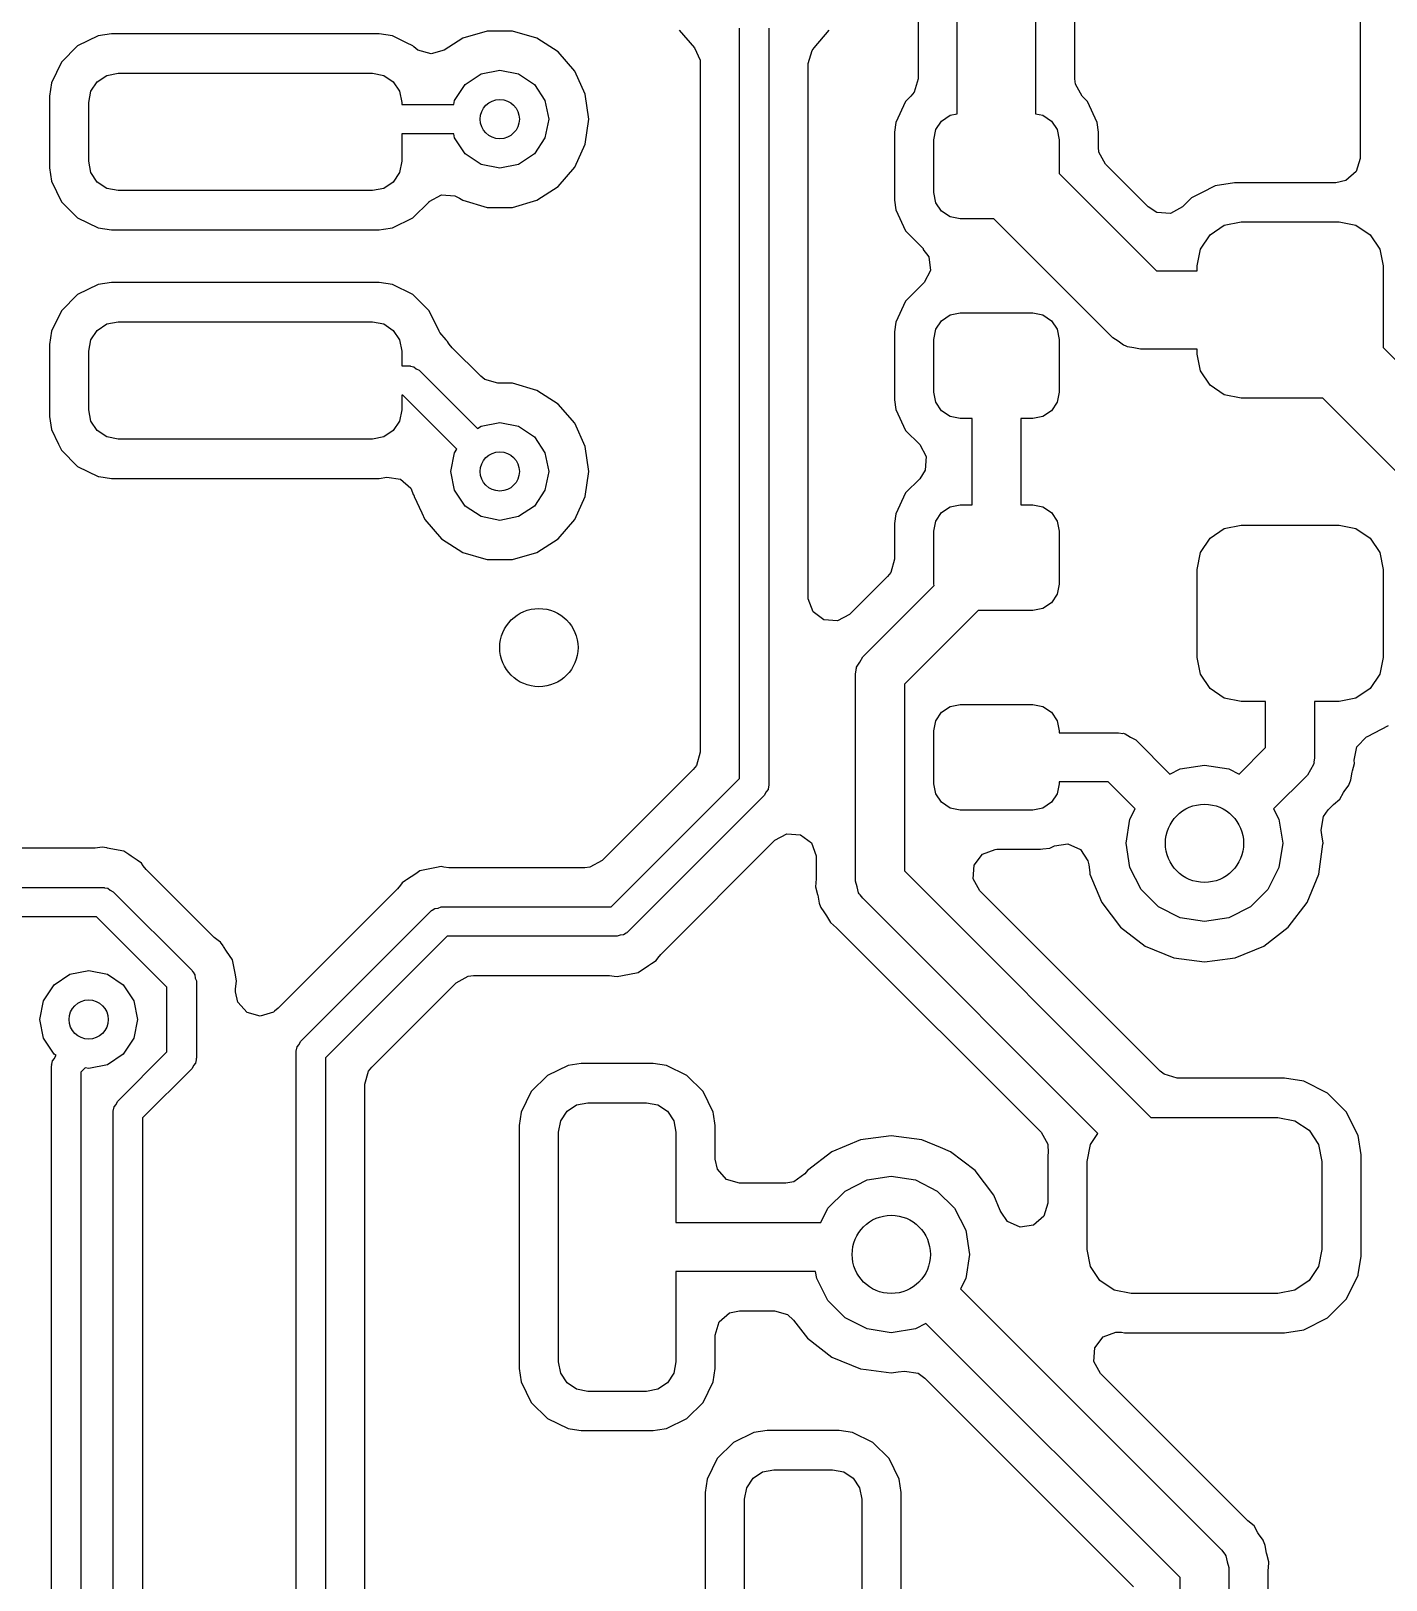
# Model space of a CAD drawing. Extents: x 0.4 to 10.6, y -8.1 to -0.4.
# Drawn here: x 6.7915 to 7.0641, y -2.1561 to -1.8445 of the extents above; entities that cross this region are included whole.
import ezdxf

# ---------------------------------------------------------------- set-up
doc = ezdxf.new("R2010")
doc.units = 0
doc.header["$MEASUREMENT"] = 0
doc.layers.add('BLACK', color=7, linetype='CONTINUOUS')

msp = doc.modelspace()

# ---------------------------------------------------------------- linework, layer by layer
at = {"layer": 'BLACK', "linetype": 'CONTINUOUS'}
for p, q in [((7.0015, -1.85412), (7.0015, -1.73126)), ((6.9936, -1.73376), (6.9936, -1.86114)), ((6.97785, -1.86114), (6.97785, -1.73702)), ((6.96996, -1.74231), (6.96996, -1.85412)), ((7.05884, -1.75685), (7.05884, -1.8701)), ((6.88328, -1.84447), (6.87838, -1.84591)), ((6.88838, -1.84447), (6.88328, -1.84447)), ((6.88328, -1.84447), (6.88328, -1.84447)), ((6.89327, -1.84591), (6.88838, -1.84447)), ((6.88838, -1.84447), (6.88838, -1.84447)), ((6.92193, -1.84433), (6.92497, -1.84784)), ((6.93406, -1.99484), (6.93406, -1.8439)), ((6.93996, -1.8439), (6.93996, -1.99606)), ((6.94905, -1.84784), (6.95208, -1.84433)), ((6.80093, -1.84747), (6.79767, -1.85073)), ((6.80506, -1.84545), (6.80093, -1.84747)), ((6.80775, -1.84506), (6.80506, -1.84545)), ((6.86155, -1.84506), (6.80775, -1.84506)), ((6.80775, -1.84506), (6.80775, -1.84506)), ((6.86423, -1.84545), (6.86155, -1.84506)), ((6.86155, -1.84506), (6.86155, -1.84506)), ((6.86707, -1.84684), (6.86423, -1.84545)), ((6.86423, -1.84545), (6.86423, -1.84545)), ((6.86837, -1.84747), (6.86707, -1.84684)), ((6.86855, -1.84766), (6.86837, -1.84747)), ((6.86936, -1.84831), (6.86855, -1.84766)), ((6.87838, -1.84591), (6.87464, -1.84831)), ((6.89756, -1.84866), (6.89327, -1.84591)), ((6.89327, -1.84591), (6.89327, -1.84591)), ((6.89327, -1.84591), (6.89327, -1.84591)), ((6.79767, -1.85073), (6.79565, -1.85487)), ((6.872, -1.84909), (6.86936, -1.84831)), ((6.87464, -1.84831), (6.872, -1.84909)), ((6.9009, -1.85252), (6.89756, -1.84866)), ((6.92497, -1.84784), (6.92611, -1.85034)), ((6.92611, -1.85034), (6.92616, -1.85103)), ((6.94785, -1.85103), (6.94863, -1.84839)), ((6.94863, -1.84839), (6.94905, -1.84784)), ((6.80488, -1.85468), (6.8068, -1.8534)), ((6.8068, -1.8534), (6.80906, -1.85295)), ((6.80906, -1.85295), (6.86024, -1.85295)), ((6.86024, -1.85295), (6.8625, -1.8534)), ((6.8625, -1.8534), (6.86441, -1.85468)), ((6.87887, -1.85525), (6.88206, -1.85311)), ((6.88206, -1.85311), (6.88583, -1.85236)), ((6.88583, -1.85236), (6.88959, -1.85311)), ((6.88959, -1.85311), (6.89279, -1.85525)), ((6.90302, -1.85716), (6.9009, -1.85252)), ((6.92616, -1.85103), (6.92616, -1.98955)), ((6.94785, -1.95836), (6.94785, -1.85103)), ((6.79565, -1.85487), (6.79526, -1.85755)), ((6.80315, -1.85886), (6.8036, -1.8566)), ((6.8036, -1.8566), (6.80488, -1.85468)), ((6.86441, -1.85468), (6.86569, -1.8566)), ((6.86569, -1.8566), (6.86614, -1.85886)), ((6.87673, -1.85844), (6.87887, -1.85525)), ((6.89279, -1.85525), (6.89492, -1.85844)), ((6.96919, -1.85676), (6.96853, -1.85757)), ((6.96996, -1.85412), (6.96919, -1.85676)), ((7.00161, -1.85516), (7.0015, -1.85412)), ((7.00293, -1.85757), (7.00161, -1.85516)), ((6.79526, -1.85755), (6.79526, -1.87198)), ((6.80315, -1.87067), (6.80315, -1.85886)), ((6.86614, -1.85886), (6.86614, -1.85925)), ((6.86614, -1.85925), (6.87657, -1.85925)), ((6.87657, -1.85925), (6.87673, -1.85844)), ((6.89492, -1.85844), (6.89567, -1.8622)), ((6.90375, -1.8622), (6.90302, -1.85716)), ((6.96746, -1.85865), (6.96549, -1.86287)), ((6.96853, -1.85757), (6.96746, -1.85865)), ((7.004, -1.85865), (7.00293, -1.85757)), ((7.00597, -1.86286), (7.004, -1.85865)), ((6.89567, -1.8622), (6.89492, -1.86597)), ((6.90302, -1.86725), (6.90375, -1.8622)), ((6.96549, -1.86287), (6.96524, -1.86479)), ((6.97353, -1.8643), (6.97469, -1.86258)), ((6.97469, -1.86258), (6.97641, -1.86143)), ((6.97641, -1.86143), (6.97785, -1.86114)), ((6.9936, -1.86114), (6.99505, -1.86143)), ((6.99505, -1.86143), (6.99677, -1.86258)), ((6.99677, -1.86258), (6.99792, -1.8643)), ((7.00597, -1.86287), (7.00597, -1.86286)), ((7.00622, -1.86479), (7.00597, -1.86287)), ((6.87657, -1.86516), (6.86614, -1.86516)), ((6.86614, -1.86516), (6.86614, -1.87067)), ((6.87673, -1.86597), (6.87657, -1.86516)), ((6.87887, -1.86916), (6.87673, -1.86597)), ((6.89492, -1.86597), (6.89279, -1.86916)), ((6.96524, -1.86479), (6.96524, -1.87852)), ((6.97313, -1.86634), (6.97353, -1.8643)), ((6.97313, -1.87697), (6.97313, -1.86634)), ((6.99792, -1.8643), (6.99833, -1.86634)), ((6.99833, -1.86634), (6.99833, -1.87312)), ((7.00622, -1.86782), (7.00622, -1.86479)), ((6.88206, -1.8713), (6.87887, -1.86916)), ((6.89279, -1.86916), (6.88959, -1.8713)), ((6.9009, -1.87189), (6.90302, -1.86725)), ((7.00633, -1.86886), (7.00622, -1.86782)), ((7.00765, -1.87128), (7.00633, -1.86886)), ((6.79526, -1.87198), (6.79565, -1.87466)), ((6.8036, -1.87293), (6.80315, -1.87067)), ((6.86614, -1.87067), (6.86569, -1.87293)), ((6.88583, -1.87205), (6.88206, -1.8713)), ((6.88959, -1.8713), (6.88583, -1.87205)), ((6.89756, -1.87575), (6.9009, -1.87189)), ((7.01623, -1.87985), (7.00765, -1.87128)), ((7.05884, -1.8701), (7.05806, -1.87274)), ((6.79565, -1.87466), (6.79767, -1.8788)), ((6.80488, -1.87485), (6.8036, -1.87293)), ((6.8068, -1.87613), (6.80488, -1.87485)), ((6.86441, -1.87485), (6.8625, -1.87613)), ((6.86569, -1.87293), (6.86441, -1.87485)), ((6.89327, -1.8785), (6.89756, -1.87575)), ((6.99833, -1.87312), (7.01793, -1.89272)), ((7.0297, -1.8756), (7.02698, -1.87699)), ((7.03362, -1.87498), (7.0297, -1.8756)), ((7.0297, -1.8756), (7.0297, -1.8756)), ((7.0297, -1.8756), (7.0297, -1.8756)), ((7.05396, -1.87498), (7.03362, -1.87498)), ((7.05598, -1.87454), (7.05396, -1.87498)), ((7.05806, -1.87274), (7.05598, -1.87454)), ((6.79767, -1.8788), (6.80093, -1.88205)), ((6.80906, -1.87657), (6.8068, -1.87613)), ((6.86024, -1.87657), (6.80906, -1.87657)), ((6.8625, -1.87613), (6.86024, -1.87657)), ((6.86837, -1.88206), (6.87162, -1.8788)), ((6.87162, -1.8788), (6.87166, -1.87876)), ((6.87162, -1.8788), (6.87162, -1.8788)), ((6.87166, -1.87876), (6.87408, -1.87744)), ((6.87408, -1.87744), (6.87682, -1.87763)), ((6.87682, -1.87763), (6.87776, -1.8781)), ((6.87776, -1.8781), (6.87838, -1.8785)), ((6.87838, -1.8785), (6.87838, -1.8785)), ((6.87838, -1.8785), (6.87838, -1.8785)), ((6.87838, -1.8785), (6.88328, -1.87994)), ((6.88838, -1.87994), (6.89327, -1.8785)), ((6.96524, -1.87852), (6.96549, -1.88044)), ((6.97353, -1.879), (6.97313, -1.87697)), ((7.02497, -1.87801), (7.02313, -1.87985)), ((7.02698, -1.87699), (7.02497, -1.87801)), ((7.02497, -1.87801), (7.02497, -1.87801)), ((6.88328, -1.87994), (6.88328, -1.87994)), ((6.88328, -1.87994), (6.88328, -1.87994)), ((6.88328, -1.87994), (6.88838, -1.87994)), ((6.88838, -1.87994), (6.88838, -1.87994)), ((6.96549, -1.88044), (6.96746, -1.88466)), ((6.97469, -1.88073), (6.97353, -1.879)), ((6.97641, -1.88188), (6.97469, -1.88073)), ((6.97844, -1.88228), (6.97641, -1.88188)), ((7.01797, -1.88097), (7.01623, -1.87985)), ((7.02072, -1.88117), (7.01797, -1.88097)), ((7.02313, -1.87985), (7.02072, -1.88117)), ((6.80093, -1.88205), (6.80093, -1.88205)), ((6.80093, -1.88205), (6.80093, -1.88206)), ((6.80093, -1.88206), (6.80506, -1.88408)), ((6.80506, -1.88408), (6.8064, -1.88427)), ((6.8064, -1.88427), (6.80775, -1.88447)), ((6.80775, -1.88447), (6.80775, -1.88447)), ((6.80775, -1.88447), (6.86155, -1.88447)), ((6.86155, -1.88447), (6.86244, -1.88434)), ((6.86244, -1.88434), (6.86423, -1.88408)), ((6.86423, -1.88408), (6.86837, -1.88206)), ((6.96746, -1.88466), (6.97105, -1.88826)), ((6.98522, -1.88228), (6.97844, -1.88228)), ((7.0091, -1.90616), (6.98522, -1.88228)), ((7.02868, -1.88547), (7.03155, -1.88355)), ((7.03155, -1.88355), (7.03494, -1.88287)), ((7.03494, -1.88287), (7.05463, -1.88287)), ((7.05463, -1.88287), (7.05802, -1.88355)), ((7.05802, -1.88355), (7.06089, -1.88547)), ((7.02676, -1.88834), (7.02868, -1.88547)), ((7.06089, -1.88547), (7.06281, -1.88834)), ((6.97105, -1.88826), (6.97094, -1.88837)), ((6.97094, -1.88837), (6.97215, -1.88988)), ((6.97215, -1.88988), (6.97244, -1.89262)), ((7.02608, -1.89173), (7.02676, -1.88834)), ((7.06281, -1.88834), (7.06348, -1.89173)), ((6.97244, -1.89262), (6.97119, -1.89507)), ((7.01793, -1.89272), (7.02608, -1.89272)), ((7.02608, -1.89272), (7.02608, -1.89173)), ((7.06348, -1.89173), (7.06348, -1.90816)), ((6.80093, -1.89747), (6.79767, -1.90073)), ((6.80506, -1.89545), (6.80093, -1.89747)), ((6.80775, -1.89506), (6.80506, -1.89545)), ((6.86155, -1.89506), (6.80775, -1.89506)), ((6.80775, -1.89506), (6.80775, -1.89506)), ((6.86423, -1.89545), (6.86155, -1.89506)), ((6.86155, -1.89506), (6.86155, -1.89506)), ((6.86837, -1.89747), (6.86423, -1.89545)), ((6.87162, -1.90073), (6.86837, -1.89747)), ((6.97105, -1.89521), (6.96746, -1.8988)), ((6.97119, -1.89507), (6.97105, -1.8952)), ((6.97105, -1.8952), (6.97105, -1.89521)), ((6.96746, -1.8988), (6.96549, -1.90302)), ((6.79767, -1.90073), (6.79565, -1.90487)), ((6.80488, -1.90468), (6.8068, -1.9034)), ((6.8068, -1.9034), (6.80906, -1.90295)), ((6.80906, -1.90295), (6.86024, -1.90295)), ((6.86024, -1.90295), (6.8625, -1.9034)), ((6.8625, -1.9034), (6.86441, -1.90468)), ((6.87364, -1.90487), (6.87162, -1.90073)), ((6.87162, -1.90073), (6.87162, -1.90073)), ((6.87162, -1.90073), (6.87162, -1.90073)), ((6.96549, -1.90302), (6.96524, -1.90495)), ((6.97353, -1.90446), (6.97469, -1.90274)), ((6.97469, -1.90274), (6.97641, -1.90159)), ((6.97641, -1.90159), (6.97844, -1.90118)), ((6.97844, -1.90118), (6.99301, -1.90118)), ((6.99301, -1.90118), (6.99505, -1.90159)), ((6.99505, -1.90159), (6.99677, -1.90274)), ((6.99677, -1.90274), (6.99792, -1.90446)), ((6.79565, -1.90487), (6.79526, -1.90755)), ((6.80315, -1.90886), (6.8036, -1.9066)), ((6.8036, -1.9066), (6.80488, -1.90468)), ((6.86441, -1.90468), (6.86569, -1.9066)), ((6.86569, -1.9066), (6.86614, -1.90886)), ((6.87375, -1.90509), (6.87364, -1.90487)), ((6.87364, -1.90487), (6.87364, -1.90487)), ((6.87504, -1.90656), (6.87375, -1.90509)), ((6.875, -1.9066), (6.87504, -1.90656)), ((6.87534, -1.90694), (6.875, -1.9066)), ((6.96524, -1.90495), (6.96524, -1.91867)), ((6.97313, -1.9065), (6.97353, -1.90446)), ((6.97313, -1.91713), (6.97313, -1.9065)), ((6.99792, -1.90446), (6.99833, -1.9065)), ((6.99833, -1.9065), (6.99833, -1.91713)), ((7.01022, -1.90686), (7.0091, -1.90616)), ((7.01125, -1.90768), (7.01022, -1.90686)), ((6.79526, -1.90755), (6.79526, -1.92198)), ((6.80315, -1.92067), (6.80315, -1.90886)), ((6.86614, -1.90886), (6.86614, -1.91181)), ((6.87554, -1.90724), (6.87534, -1.90694)), ((6.87568, -1.90745), (6.87554, -1.90724)), ((6.87628, -1.90819), (6.87568, -1.90745)), ((6.882, -1.9139), (6.87628, -1.90819)), ((7.01169, -1.90778), (7.01125, -1.90768)), ((7.01206, -1.90802), (7.01169, -1.90778)), ((7.01338, -1.90817), (7.01206, -1.90802)), ((7.01467, -1.90846), (7.01338, -1.90817)), ((7.02608, -1.90846), (7.01467, -1.90846)), ((7.02608, -1.90945), (7.02608, -1.90846)), ((7.02676, -1.91284), (7.02608, -1.90945)), ((7.06348, -1.90816), (7.07856, -1.92323)), ((6.86614, -1.91181), (6.86752, -1.91181)), ((6.86752, -1.91181), (6.8677, -1.91184)), ((6.8677, -1.91184), (6.86778, -1.91182)), ((6.86778, -1.91182), (6.86789, -1.91188)), ((6.86789, -1.91188), (6.86853, -1.91199)), ((6.86853, -1.91199), (6.86902, -1.9124)), ((6.86902, -1.9124), (6.86961, -1.91268)), ((6.86961, -1.91268), (6.88137, -1.92444)), ((7.02868, -1.91571), (7.02676, -1.91284)), ((6.88281, -1.91456), (6.882, -1.9139)), ((6.88545, -1.91533), (6.88281, -1.91456)), ((6.88838, -1.91533), (6.88545, -1.91533)), ((6.89327, -1.91677), (6.88838, -1.91533)), ((6.88838, -1.91533), (6.88838, -1.91533)), ((7.03155, -1.91763), (7.02868, -1.91571)), ((6.8663, -1.91772), (6.86614, -1.91772)), ((6.86614, -1.91772), (6.86614, -1.92067)), ((6.87719, -1.92861), (6.8663, -1.91772)), ((6.89756, -1.91953), (6.89327, -1.91677)), ((6.89327, -1.91677), (6.89327, -1.91677)), ((6.89327, -1.91677), (6.89327, -1.91677)), ((6.96524, -1.91867), (6.96549, -1.9206)), ((6.97353, -1.91916), (6.97313, -1.91713)), ((6.97469, -1.92088), (6.97353, -1.91916)), ((6.99792, -1.91916), (6.99677, -1.92088)), ((6.99833, -1.91713), (6.99792, -1.91916)), ((7.03494, -1.91831), (7.03155, -1.91763)), ((7.05136, -1.91831), (7.03494, -1.91831)), ((7.06973, -1.93667), (7.05136, -1.91831)), ((6.79526, -1.92198), (6.79565, -1.92466)), ((6.8036, -1.92293), (6.80315, -1.92067)), ((6.86614, -1.92067), (6.86569, -1.92293)), ((6.9009, -1.92338), (6.89756, -1.91953)), ((6.96549, -1.9206), (6.96746, -1.92482)), ((6.97641, -1.92204), (6.97469, -1.92088)), ((6.97844, -1.92244), (6.97641, -1.92204)), ((6.98081, -1.92244), (6.97844, -1.92244)), ((6.98081, -1.93976), (6.98081, -1.92244)), ((6.99301, -1.92244), (6.99065, -1.92244)), ((6.99065, -1.92244), (6.99065, -1.93976)), ((6.99505, -1.92204), (6.99301, -1.92244)), ((6.99677, -1.92088), (6.99505, -1.92204)), ((6.79565, -1.92466), (6.79565, -1.92466)), ((6.79565, -1.92466), (6.79708, -1.9276)), ((6.80488, -1.92485), (6.8036, -1.92293)), ((6.8068, -1.92613), (6.80488, -1.92485)), ((6.86441, -1.92485), (6.8625, -1.92613)), ((6.86569, -1.92293), (6.86441, -1.92485)), ((6.88137, -1.92444), (6.88206, -1.92398)), ((6.88206, -1.92398), (6.88583, -1.92323)), ((6.88583, -1.92323), (6.88959, -1.92398)), ((6.88959, -1.92398), (6.89279, -1.92611)), ((6.90302, -1.92802), (6.9009, -1.92338)), ((6.96746, -1.92482), (6.97029, -1.92765)), ((6.79708, -1.9276), (6.79767, -1.9288)), ((6.80906, -1.92657), (6.8068, -1.92613)), ((6.86024, -1.92657), (6.80906, -1.92657)), ((6.8625, -1.92613), (6.86024, -1.92657)), ((6.87673, -1.9293), (6.87719, -1.92861)), ((6.89279, -1.92611), (6.89492, -1.9293)), ((6.90375, -1.93307), (6.90302, -1.92802)), ((6.97029, -1.92765), (6.97161, -1.93006)), ((6.79767, -1.9288), (6.80093, -1.93205)), ((6.87598, -1.93307), (6.87673, -1.9293)), ((6.89492, -1.9293), (6.89567, -1.93307)), ((6.97161, -1.93006), (6.97141, -1.93281)), ((6.80093, -1.93205), (6.80093, -1.93205)), ((6.80093, -1.93205), (6.80093, -1.93206)), ((6.80093, -1.93206), (6.80506, -1.93408)), ((6.80506, -1.93408), (6.80516, -1.93409)), ((6.80516, -1.93409), (6.80775, -1.93447)), ((6.80775, -1.93447), (6.80775, -1.93447)), ((6.80775, -1.93447), (6.86155, -1.93447)), ((6.86155, -1.93447), (6.86313, -1.93424)), ((6.86155, -1.93447), (6.86155, -1.93447)), ((6.86313, -1.93424), (6.86586, -1.93462)), ((6.86586, -1.93462), (6.86794, -1.93642)), ((6.87673, -1.93684), (6.87598, -1.93307)), ((6.89567, -1.93307), (6.89492, -1.93684)), ((6.90302, -1.93812), (6.90375, -1.93307)), ((6.97029, -1.93455), (6.96746, -1.93739)), ((6.97141, -1.93281), (6.97029, -1.93455)), ((6.86794, -1.93642), (6.86846, -1.93781)), ((6.86846, -1.93781), (6.86854, -1.93778)), ((6.86854, -1.93778), (6.86863, -1.93812)), ((6.87887, -1.94003), (6.87673, -1.93684)), ((6.89492, -1.93684), (6.89279, -1.94003)), ((6.96746, -1.93739), (6.96549, -1.94161)), ((6.86863, -1.93812), (6.87014, -1.94142)), ((6.88206, -1.94216), (6.87887, -1.94003)), ((6.89279, -1.94003), (6.88959, -1.94216)), ((6.9009, -1.94276), (6.90302, -1.93812)), ((6.97469, -1.94132), (6.97641, -1.94017)), ((6.97641, -1.94017), (6.97844, -1.93976)), ((6.97844, -1.93976), (6.98081, -1.93976)), ((6.99065, -1.93976), (6.99301, -1.93976)), ((6.99301, -1.93976), (6.99505, -1.94017)), ((6.99505, -1.94017), (6.99677, -1.94132)), ((6.87014, -1.94142), (6.87075, -1.94276)), ((6.87075, -1.94276), (6.87409, -1.94661)), ((6.88583, -1.94291), (6.88206, -1.94216)), ((6.88959, -1.94216), (6.88583, -1.94291)), ((6.89756, -1.94661), (6.9009, -1.94276)), ((6.96549, -1.94161), (6.96524, -1.94353)), ((6.96524, -1.94353), (6.96524, -1.95074)), ((6.97313, -1.94508), (6.97353, -1.94304)), ((6.97353, -1.94304), (6.97469, -1.94132)), ((6.99677, -1.94132), (6.99792, -1.94304)), ((6.99792, -1.94304), (6.99833, -1.94508)), ((7.03155, -1.94457), (7.03494, -1.9439)), ((7.03494, -1.9439), (7.05463, -1.9439)), ((7.05463, -1.9439), (7.05802, -1.94457)), ((6.87409, -1.94661), (6.87838, -1.94937)), ((6.89327, -1.94937), (6.89756, -1.94661)), ((6.97313, -1.95571), (6.97313, -1.94508)), ((6.99833, -1.94508), (6.99833, -1.95571)), ((7.02676, -1.94937), (7.02868, -1.94649)), ((7.02868, -1.94649), (7.03155, -1.94457)), ((7.05802, -1.94457), (7.06089, -1.94649)), ((7.06089, -1.94649), (7.06281, -1.94937)), ((6.87838, -1.94937), (6.88305, -1.95074)), ((6.88838, -1.95081), (6.89327, -1.94937)), ((7.02608, -1.95276), (7.02676, -1.94937)), ((7.06281, -1.94937), (7.06348, -1.95276)), ((6.88305, -1.95074), (6.88328, -1.95081)), ((6.88328, -1.95081), (6.88328, -1.95081)), ((6.88328, -1.95081), (6.88328, -1.95081)), ((6.88328, -1.95081), (6.88838, -1.95081)), ((6.88838, -1.95081), (6.88838, -1.95081)), ((6.96446, -1.95338), (6.96381, -1.95419)), ((6.96524, -1.95074), (6.96446, -1.95338)), ((7.02608, -1.97047), (7.02608, -1.95276)), ((7.06348, -1.95276), (7.06348, -1.97047)), ((6.96381, -1.95419), (6.95619, -1.96181)), ((6.95882, -1.97034), (6.97318, -1.95598)), ((6.97318, -1.95598), (6.97313, -1.95571)), ((6.99833, -1.95571), (6.99792, -1.95774)), ((6.94787, -1.95871), (6.94785, -1.95836)), ((6.94883, -1.96128), (6.94787, -1.95871)), ((6.99677, -1.95947), (6.99505, -1.96062)), ((6.99792, -1.95774), (6.99677, -1.95947)), ((6.95103, -1.96293), (6.94883, -1.96128)), ((6.95377, -1.96313), (6.95103, -1.96293)), ((6.95619, -1.96181), (6.95377, -1.96313)), ((6.98206, -1.96102), (6.96722, -1.97586)), ((6.99301, -1.96102), (6.98206, -1.96102)), ((6.99505, -1.96062), (6.99301, -1.96102)), ((6.95758, -1.97243), (6.95824, -1.97141)), ((6.95824, -1.97141), (6.95882, -1.97034)), ((7.02676, -1.97386), (7.02608, -1.97047)), ((7.06348, -1.97047), (7.06281, -1.97386)), ((6.95738, -1.97382), (6.95751, -1.97295)), ((6.95738, -2.01545), (6.95738, -1.97382)), ((6.95749, -1.97277), (6.95755, -1.97268)), ((6.95751, -1.97295), (6.95749, -1.97277)), ((6.95755, -1.97268), (6.95758, -1.97243)), ((7.02868, -1.97674), (7.02676, -1.97386)), ((7.06281, -1.97386), (7.06089, -1.97674)), ((6.96722, -1.97586), (6.96722, -2.01341)), ((7.03155, -1.97866), (7.02868, -1.97674)), ((7.06089, -1.97674), (7.05802, -1.97866)), ((6.97353, -1.9832), (6.97469, -1.98148)), ((6.97469, -1.98148), (6.97641, -1.98033)), ((6.97641, -1.98033), (6.97844, -1.97992)), ((6.97844, -1.97992), (6.99301, -1.97992)), ((6.99301, -1.97992), (6.99505, -1.98033)), ((6.99505, -1.98033), (6.99677, -1.98148)), ((6.99677, -1.98148), (6.99792, -1.9832)), ((7.03494, -1.97933), (7.03155, -1.97866)), ((7.03986, -1.97933), (7.03494, -1.97933)), ((7.03986, -1.98861), (7.03986, -1.97933)), ((7.05463, -1.97933), (7.0497, -1.97933)), ((7.0497, -1.97933), (7.0497, -1.99065)), ((7.05802, -1.97866), (7.05463, -1.97933)), ((6.97313, -1.98524), (6.97353, -1.9832)), ((6.99792, -1.9832), (6.99833, -1.98524)), ((7.06034, -1.98636), (7.0646, -1.98419)), ((6.97313, -1.99587), (6.97313, -1.98524)), ((6.99833, -1.98524), (6.99833, -1.98563)), ((6.99833, -1.98563), (7.01024, -1.98563)), ((7.01024, -1.98563), (7.01111, -1.98575)), ((7.01111, -1.98575), (7.01128, -1.98574)), ((7.01128, -1.98574), (7.01138, -1.98579)), ((7.01138, -1.98579), (7.01162, -1.98583)), ((7.01162, -1.98583), (7.01265, -1.98649)), ((7.01265, -1.98649), (7.01372, -1.98707)), ((7.01372, -1.98707), (7.02061, -1.99396)), ((7.05823, -1.98844), (7.06015, -1.98647)), ((7.06015, -1.98647), (7.06034, -1.98636)), ((6.92616, -1.98955), (6.92539, -1.99219)), ((7.03451, -1.99396), (7.03986, -1.98861)), ((7.0497, -1.99065), (7.04958, -1.99152)), ((7.05769, -1.99114), (7.05823, -1.98844)), ((6.92473, -1.993), (6.90639, -2.01135)), ((6.92539, -1.99219), (6.92473, -1.993)), ((7.02061, -1.99396), (7.02269, -1.9929)), ((7.02269, -1.9929), (7.02756, -1.99213)), ((7.02756, -1.99213), (7.03243, -1.9929)), ((7.03243, -1.9929), (7.03451, -1.99396)), ((7.04826, -1.99413), (7.04147, -2.00092)), ((7.04885, -1.99306), (7.04826, -1.99413)), ((7.04951, -1.99204), (7.04885, -1.99306)), ((7.04954, -1.99179), (7.04951, -1.99204)), ((7.04959, -1.9917), (7.04954, -1.99179)), ((7.04958, -1.99152), (7.04959, -1.9917)), ((7.05701, -1.9951), (7.05729, -1.99353)), ((7.05729, -1.99353), (7.05733, -1.99332)), ((7.05733, -1.99332), (7.05775, -1.99178)), ((7.05775, -1.99178), (7.05769, -1.99114)), ((6.90823, -2.02067), (6.93406, -1.99484)), ((6.93978, -1.99707), (6.93937, -1.99757)), ((6.93989, -1.99644), (6.93978, -1.99707)), ((6.93995, -1.99632), (6.93989, -1.99644)), ((6.93996, -1.99606), (6.93993, -1.99624)), ((6.93993, -1.99624), (6.93995, -1.99632)), ((6.97353, -1.9979), (6.97313, -1.99587)), ((6.99833, -1.99587), (6.99792, -1.9979)), ((7.0082, -1.99547), (6.99833, -1.99547)), ((6.99833, -1.99547), (6.99833, -1.99587)), ((7.01365, -2.00092), (7.0082, -1.99547)), ((7.05566, -1.99745), (7.05658, -1.99615)), ((7.05658, -1.99615), (7.05667, -1.99596)), ((7.05658, -1.99615), (7.05658, -1.99615)), ((7.05667, -1.99596), (7.05694, -1.9953)), ((7.05694, -1.9953), (7.05701, -1.9951)), ((7.05701, -1.9951), (7.05701, -1.9951)), ((6.9391, -1.99815), (6.91154, -2.02571)), ((6.93937, -1.99757), (6.9391, -1.99815)), ((6.97469, -1.99962), (6.97353, -1.9979)), ((6.97641, -2.00078), (6.97469, -1.99962)), ((6.99677, -1.99962), (6.99505, -2.00078)), ((6.99792, -1.9979), (6.99677, -1.99962)), ((7.05244, -2.00111), (7.05337, -2.00018)), ((7.05337, -2.00018), (7.05353, -2.00004)), ((7.05353, -2.00004), (7.05475, -1.99901)), ((7.05475, -1.99901), (7.05555, -1.99763)), ((7.05555, -1.99763), (7.05566, -1.99745)), ((6.97844, -2.00118), (6.97641, -2.00078)), ((6.99301, -2.00118), (6.97844, -2.00118)), ((6.99505, -2.00078), (6.99301, -2.00118)), ((7.01181, -2.00787), (7.01258, -2.00301)), ((7.01258, -2.00301), (7.01365, -2.00092)), ((7.04147, -2.00092), (7.04254, -2.00301)), ((7.04254, -2.00301), (7.04331, -2.00787)), ((7.05105, -2.0052), (7.05148, -2.00249)), ((7.05148, -2.00249), (7.05244, -2.00111)), ((6.94115, -2.00726), (6.94357, -2.00594)), ((6.94357, -2.00594), (6.94631, -2.00613)), ((6.94631, -2.00613), (6.94851, -2.00778)), ((7.05118, -2.00613), (7.05105, -2.0052)), ((7.0514, -2.00787), (7.05118, -2.00613)), ((6.80443, -2.00884), (6.78211, -2.00884)), ((6.80538, -2.00874), (6.80443, -2.00884)), ((6.80597, -2.00863), (6.80538, -2.00874)), ((6.80632, -2.0087), (6.80597, -2.00863)), ((6.80597, -2.00863), (6.80597, -2.00863)), ((6.80687, -2.0088), (6.80632, -2.0087)), ((6.80687, -2.00881), (6.80687, -2.0088)), ((6.81021, -2.00947), (6.80687, -2.00881)), ((6.81122, -2.01014), (6.81021, -2.00947)), ((6.81021, -2.00947), (6.81021, -2.00947)), ((6.81021, -2.00947), (6.81021, -2.00947)), ((6.91821, -2.0302), (6.94115, -2.00726)), ((6.94851, -2.00778), (6.94948, -2.01036)), ((6.98291, -2.01005), (6.98549, -2.00909)), ((6.98549, -2.00909), (6.98583, -2.00907)), ((6.98583, -2.00907), (6.99456, -2.00907)), ((6.99456, -2.00907), (6.99504, -2.00901)), ((6.99504, -2.00901), (6.99648, -2.00882)), ((6.99648, -2.00882), (6.99738, -2.0084)), ((6.99738, -2.0084), (7.0001, -2.00799)), ((7.0001, -2.00799), (7.00261, -2.00911)), ((7.00261, -2.00911), (7.00411, -2.01142)), ((7.01258, -2.01274), (7.01181, -2.00787)), ((7.04331, -2.00787), (7.04254, -2.01274)), ((7.05059, -2.01405), (7.05138, -2.00806)), ((7.05138, -2.00806), (7.0514, -2.00787)), ((7.0514, -2.00787), (7.0514, -2.00787)), ((6.81171, -2.01047), (6.81122, -2.01014)), ((6.81289, -2.01126), (6.81171, -2.01047)), ((6.81379, -2.01187), (6.81289, -2.01126)), ((6.81413, -2.01237), (6.81379, -2.01187)), ((6.81379, -2.01187), (6.81379, -2.01187)), ((6.81474, -2.01311), (6.81413, -2.01237)), ((6.87311, -2.01274), (6.86978, -2.0134)), ((6.87402, -2.01256), (6.87311, -2.01274)), ((6.87311, -2.01274), (6.87311, -2.01274)), ((6.87461, -2.01268), (6.87402, -2.01256)), ((6.87402, -2.01256), (6.87402, -2.01256)), ((6.87402, -2.01256), (6.87402, -2.01256)), ((6.87556, -2.01278), (6.87461, -2.01268)), ((6.90293, -2.01278), (6.87556, -2.01278)), ((6.90397, -2.01266), (6.90293, -2.01278)), ((6.90639, -2.01135), (6.90397, -2.01266)), ((6.94948, -2.01036), (6.94949, -2.01071)), ((6.94949, -2.01071), (6.94949, -2.01479)), ((6.98106, -2.01499), (6.98126, -2.01225)), ((6.98126, -2.01225), (6.98291, -2.01005)), ((7.00411, -2.01142), (7.00428, -2.01219)), ((7.00428, -2.01219), (7.00449, -2.01375)), ((7.01482, -2.01713), (7.01258, -2.01274)), ((7.04254, -2.01274), (7.0403, -2.01713)), ((6.82842, -2.0268), (6.81474, -2.01311)), ((6.8662, -2.0158), (6.86586, -2.01631)), ((6.86688, -2.01535), (6.8662, -2.0158)), ((6.8671, -2.0152), (6.86688, -2.01535)), ((6.86893, -2.01398), (6.8671, -2.0152)), ((6.8671, -2.0152), (6.8671, -2.0152)), ((6.86978, -2.0134), (6.86893, -2.01398)), ((6.86978, -2.0134), (6.86978, -2.0134)), ((6.86978, -2.0134), (6.86978, -2.0134)), ((6.86978, -2.0134), (6.86978, -2.0134)), ((6.94948, -2.015), (6.94934, -2.01659)), ((6.94949, -2.01479), (6.94948, -2.015)), ((6.95772, -2.01662), (6.95738, -2.01545)), ((6.96722, -2.01341), (7.0168, -2.06299)), ((6.98238, -2.01741), (6.98106, -2.01499)), ((7.00449, -2.01375), (7.00453, -2.01405)), ((7.00453, -2.01405), (7.00453, -2.01405)), ((7.00453, -2.01405), (7.00684, -2.01963)), ((7.04821, -2.0198), (7.05059, -2.01405)), ((6.77681, -2.01673), (6.80597, -2.01673)), ((6.80597, -2.01673), (6.80615, -2.01676)), ((6.80615, -2.01676), (6.80623, -2.01674)), ((6.80623, -2.01674), (6.80635, -2.0168)), ((6.80635, -2.0168), (6.80698, -2.01691)), ((6.80698, -2.01691), (6.80748, -2.01732)), ((6.80748, -2.01732), (6.80806, -2.0176)), ((6.80806, -2.0176), (6.82394, -2.03347)), ((6.86525, -2.01705), (6.84125, -2.04105)), ((6.86586, -2.01631), (6.86525, -2.01705)), ((6.94934, -2.01659), (6.94975, -2.01813)), ((6.94975, -2.01813), (6.9498, -2.01833)), ((6.9498, -2.01833), (6.95008, -2.0199)), ((6.95798, -2.01781), (6.95772, -2.01662)), ((6.95813, -2.01801), (6.95798, -2.01781)), ((6.95816, -2.01811), (6.95813, -2.01801)), ((6.9583, -2.01823), (6.95816, -2.01811)), ((6.95882, -2.01893), (6.9583, -2.01823)), ((7.00611, -2.06622), (6.95882, -2.01893)), ((7.01864, -2.05367), (6.98238, -2.01741)), ((7.0183, -2.02061), (7.01482, -2.01713)), ((7.0403, -2.01713), (7.03682, -2.02061)), ((6.84574, -2.04772), (6.87193, -2.02153)), ((6.87193, -2.02153), (6.87208, -2.02143)), ((6.87208, -2.02143), (6.87212, -2.02136)), ((6.87212, -2.02136), (6.87224, -2.02132)), ((6.87224, -2.02132), (6.87277, -2.02095)), ((6.87277, -2.02095), (6.87341, -2.02089)), ((6.87341, -2.02089), (6.87402, -2.02067)), ((6.87402, -2.02067), (6.90823, -2.02067)), ((6.95008, -2.0199), (6.95015, -2.0201)), ((6.95015, -2.0201), (6.95042, -2.02076)), ((6.95042, -2.02076), (6.95051, -2.02095)), ((6.95051, -2.02095), (6.95051, -2.02095)), ((6.95051, -2.02095), (6.95084, -2.02142)), ((6.95084, -2.02142), (6.95142, -2.02226)), ((7.00684, -2.01963), (7.00691, -2.0198)), ((7.00691, -2.0198), (7.0107, -2.02474)), ((7.02269, -2.02285), (7.0183, -2.02061)), ((7.03682, -2.02061), (7.03243, -2.02285)), ((7.04442, -2.02474), (7.04821, -2.0198)), ((6.80475, -2.02264), (6.77559, -2.02264)), ((6.8189, -2.03678), (6.80475, -2.02264)), ((6.95142, -2.02226), (6.95154, -2.02244)), ((6.95154, -2.02244), (6.95233, -2.02382)), ((6.95233, -2.02382), (6.95356, -2.02484)), ((6.95356, -2.02484), (6.95371, -2.02499)), ((6.95371, -2.02499), (6.99472, -2.066)), ((7.0107, -2.02474), (7.01564, -2.02853)), ((7.02756, -2.02362), (7.02269, -2.02285)), ((7.03243, -2.02285), (7.02756, -2.02362)), ((7.03948, -2.02853), (7.04442, -2.02474)), ((6.82916, -2.0274), (6.82842, -2.0268)), ((6.82967, -2.02774), (6.82916, -2.0274)), ((6.83018, -2.02851), (6.82967, -2.02774)), ((6.82967, -2.02774), (6.82967, -2.02774)), ((6.87524, -2.02657), (6.85078, -2.05103)), ((6.90945, -2.02657), (6.87524, -2.02657)), ((6.91005, -2.02635), (6.90945, -2.02657)), ((6.9107, -2.0263), (6.91005, -2.02635)), ((6.91122, -2.02593), (6.9107, -2.0263)), ((6.91135, -2.02588), (6.91122, -2.02593)), ((6.91139, -2.02582), (6.91135, -2.02588)), ((6.91154, -2.02571), (6.91139, -2.02582)), ((6.83028, -2.02865), (6.83018, -2.02851)), ((6.83018, -2.02851), (6.83018, -2.02851)), ((6.8309, -2.02958), (6.83028, -2.02865)), ((6.83207, -2.03133), (6.8309, -2.02958)), ((6.83259, -2.03398), (6.83207, -2.03133)), ((6.91636, -2.03205), (6.91727, -2.03144)), ((6.91727, -2.03144), (6.91761, -2.03094)), ((6.91761, -2.03094), (6.91821, -2.0302)), ((7.01564, -2.02853), (7.02139, -2.03091)), ((7.02139, -2.03091), (7.02447, -2.03131)), ((7.02447, -2.03131), (7.02756, -2.03172)), ((7.02756, -2.03172), (7.02967, -2.03144)), ((7.02967, -2.03144), (7.03373, -2.03091)), ((7.03373, -2.03091), (7.03948, -2.02853)), ((6.79619, -2.03635), (6.79938, -2.03421)), ((6.79938, -2.03421), (6.80315, -2.03346)), ((6.80315, -2.03346), (6.80692, -2.03421)), ((6.80692, -2.03421), (6.81011, -2.03635)), ((6.82394, -2.03347), (6.82404, -2.03362)), ((6.82404, -2.03362), (6.82411, -2.03366)), ((6.82411, -2.03366), (6.82416, -2.03378)), ((6.82416, -2.03378), (6.82453, -2.03431)), ((6.82453, -2.03431), (6.82458, -2.03496)), ((6.83291, -2.03556), (6.83259, -2.03398)), ((6.87708, -2.0359), (6.87949, -2.03458)), ((6.87949, -2.03458), (6.88053, -2.03447)), ((6.88053, -2.03447), (6.9079, -2.03447)), ((6.9079, -2.03447), (6.90885, -2.03456)), ((6.90885, -2.03456), (6.90945, -2.03468)), ((6.90945, -2.03468), (6.91052, -2.03447)), ((6.91052, -2.03447), (6.91368, -2.03384)), ((6.91052, -2.03447), (6.91052, -2.03447)), ((6.91368, -2.03384), (6.91575, -2.03246)), ((6.91575, -2.03246), (6.91636, -2.03205)), ((6.91636, -2.03205), (6.91636, -2.03205)), ((7.02756, -2.03172), (7.02756, -2.03172)), ((7.02756, -2.03172), (7.02756, -2.03172)), ((6.79406, -2.03954), (6.79619, -2.03635)), ((6.81011, -2.03635), (6.81224, -2.03954)), ((6.8189, -2.04983), (6.8189, -2.03678)), ((6.82458, -2.03496), (6.8248, -2.03556)), ((6.8248, -2.03556), (6.8248, -2.05105)), ((6.8327, -2.03711), (6.83279, -2.03616)), ((6.8327, -2.03774), (6.8327, -2.03711)), ((6.83317, -2.03985), (6.8327, -2.03774)), ((6.83279, -2.03616), (6.83291, -2.03556)), ((6.8601, -2.05287), (6.87708, -2.0359)), ((6.79331, -2.04331), (6.79406, -2.03954)), ((6.81224, -2.03954), (6.81299, -2.04331)), ((6.83501, -2.0419), (6.83317, -2.03985)), ((6.79406, -2.04707), (6.79331, -2.04331)), ((6.81299, -2.04331), (6.81224, -2.04707)), ((6.83767, -2.04262), (6.83501, -2.0419)), ((6.84029, -2.0418), (6.83767, -2.04262)), ((6.84051, -2.04165), (6.84029, -2.0418)), ((6.84125, -2.04105), (6.84051, -2.04165)), ((6.79619, -2.05027), (6.79406, -2.04707)), ((6.81224, -2.04707), (6.81011, -2.05027)), ((6.80894, -2.05979), (6.8189, -2.04983)), ((6.84487, -2.04981), (6.84491, -2.04963)), ((6.84487, -2.39901), (6.84487, -2.04981)), ((6.84489, -2.04955), (6.84494, -2.04944)), ((6.84491, -2.04963), (6.84489, -2.04955)), ((6.84494, -2.04944), (6.84505, -2.0488)), ((6.84505, -2.0488), (6.84547, -2.04831)), ((6.84547, -2.04831), (6.84574, -2.04772)), ((6.79568, -2.05266), (6.79571, -2.05248)), ((6.79568, -2.34063), (6.79568, -2.05266)), ((6.79569, -2.05241), (6.79575, -2.05229)), ((6.79571, -2.05248), (6.79569, -2.05241)), ((6.79575, -2.05229), (6.79586, -2.05165)), ((6.79586, -2.05165), (6.79627, -2.05116)), ((6.79659, -2.05053), (6.79619, -2.05027)), ((6.79627, -2.05116), (6.79655, -2.05058)), ((6.79655, -2.05058), (6.79659, -2.05053)), ((6.80246, -2.05301), (6.80159, -2.05389)), ((6.80315, -2.05315), (6.80246, -2.05301)), ((6.80692, -2.0524), (6.80315, -2.05315)), ((6.81011, -2.05027), (6.80692, -2.0524)), ((6.82394, -2.05314), (6.81398, -2.0631)), ((6.82421, -2.05256), (6.82394, -2.05314)), ((6.82463, -2.05206), (6.82421, -2.05256)), ((6.82474, -2.05143), (6.82463, -2.05206)), ((6.82479, -2.05131), (6.82474, -2.05143)), ((6.8248, -2.05105), (6.82477, -2.05123)), ((6.82477, -2.05123), (6.82479, -2.05131)), ((6.85078, -2.05103), (6.85078, -2.39778)), ((6.85945, -2.05369), (6.8601, -2.05287)), ((6.89955, -2.05254), (6.89541, -2.05456)), ((6.90223, -2.05215), (6.89955, -2.05254)), ((6.91666, -2.05215), (6.90223, -2.05215)), ((6.90223, -2.05215), (6.90223, -2.05215)), ((6.91935, -2.05254), (6.91666, -2.05215)), ((6.91666, -2.05215), (6.91666, -2.05215)), ((6.92348, -2.05456), (6.91935, -2.05254)), ((6.80159, -2.05389), (6.80159, -2.343)), ((6.85867, -2.05633), (6.85945, -2.05369)), ((6.85867, -2.23088), (6.85867, -2.05633)), ((6.89541, -2.05456), (6.89216, -2.05782)), ((6.92674, -2.05782), (6.92348, -2.05456)), ((7.01945, -2.05432), (7.01864, -2.05367)), ((7.02209, -2.0551), (7.01945, -2.05432)), ((7.04364, -2.0551), (7.02209, -2.0551)), ((7.04756, -2.05572), (7.04364, -2.0551)), ((7.04364, -2.0551), (7.04364, -2.0551)), ((7.05229, -2.05813), (7.04756, -2.05572)), ((7.04756, -2.05572), (7.04756, -2.05572)), ((7.04756, -2.05572), (7.04756, -2.05572)), ((6.89216, -2.05782), (6.89013, -2.06195)), ((6.92876, -2.06195), (6.92674, -2.05782)), ((6.92674, -2.05782), (6.92674, -2.05782)), ((6.92674, -2.05782), (6.92674, -2.05782)), ((7.05604, -2.06188), (7.05229, -2.05813)), ((7.05229, -2.05813), (7.05229, -2.05813)), ((7.05229, -2.05813), (7.05229, -2.05813)), ((6.80807, -2.06188), (6.8081, -2.0617)), ((6.80807, -2.16411), (6.80807, -2.06188)), ((6.80808, -2.06162), (6.80814, -2.0615)), ((6.8081, -2.0617), (6.80808, -2.06162)), ((6.80814, -2.0615), (6.80825, -2.06087)), ((6.80825, -2.06087), (6.80866, -2.06038)), ((6.80866, -2.06038), (6.80894, -2.05979)), ((6.89013, -2.06195), (6.88974, -2.06464)), ((6.89809, -2.06368), (6.89937, -2.06177)), ((6.89937, -2.06177), (6.90128, -2.06049)), ((6.90128, -2.06049), (6.90354, -2.06004)), ((6.90354, -2.06004), (6.91535, -2.06004)), ((6.91535, -2.06004), (6.91761, -2.06049)), ((6.91761, -2.06049), (6.91953, -2.06177)), ((6.91953, -2.06177), (6.92081, -2.06368)), ((6.92882, -2.06235), (6.92876, -2.06195)), ((6.92915, -2.06464), (6.92882, -2.06235)), ((7.05845, -2.06661), (7.05604, -2.06188)), ((7.05604, -2.06188), (7.05604, -2.06188)), ((7.05604, -2.06188), (7.05604, -2.06188)), ((6.81398, -2.0631), (6.81398, -2.16289)), ((6.88974, -2.06464), (6.88974, -2.11351)), ((6.89764, -2.06594), (6.89809, -2.06368)), ((6.92081, -2.06368), (6.92126, -2.06594)), ((6.92915, -2.07138), (6.92915, -2.06464)), ((7.0168, -2.06299), (7.04232, -2.06299)), ((7.04232, -2.06299), (7.04571, -2.06367)), ((7.04571, -2.06367), (7.04859, -2.06559)), ((7.04859, -2.06559), (7.05051, -2.06846)), ((6.89764, -2.1122), (6.89764, -2.06594)), ((6.92126, -2.06594), (6.92126, -2.08415)), ((6.9584, -2.06752), (6.95264, -2.0699)), ((6.96457, -2.06671), (6.9584, -2.06752)), ((6.9584, -2.06752), (6.9584, -2.06752)), ((6.97074, -2.06752), (6.96457, -2.06671)), ((6.96457, -2.06671), (6.96457, -2.06671)), ((6.97444, -2.06905), (6.97074, -2.06752)), ((6.97074, -2.06752), (6.97074, -2.06752)), ((6.99472, -2.066), (6.99604, -2.06841)), ((6.99604, -2.06841), (6.99609, -2.07021)), ((7.00394, -2.07185), (7.00461, -2.06846)), ((7.00461, -2.06846), (7.00611, -2.06622)), ((7.05051, -2.06846), (7.05118, -2.07185)), ((7.05907, -2.07053), (7.05845, -2.06661)), ((7.05845, -2.06661), (7.05845, -2.06661)), ((7.05845, -2.06661), (7.05845, -2.06661)), ((6.92959, -2.07341), (6.92915, -2.07138)), ((6.95264, -2.0699), (6.94771, -2.07369)), ((6.97649, -2.0699), (6.97444, -2.06905)), ((6.98143, -2.07369), (6.97649, -2.0699)), ((6.99609, -2.07021), (6.99604, -2.07053)), ((6.99604, -2.07053), (6.99604, -2.08022)), ((7.00394, -2.08957), (7.00394, -2.07185)), ((7.05118, -2.07185), (7.05118, -2.08957)), ((7.05907, -2.09089), (7.05907, -2.07053)), ((6.9314, -2.07548), (6.92959, -2.07341)), ((6.9472, -2.07435), (6.94498, -2.07597)), ((6.94771, -2.07369), (6.9472, -2.07435)), ((6.9597, -2.07557), (6.96457, -2.0748)), ((6.96457, -2.0748), (6.96943, -2.07557)), ((6.98522, -2.07863), (6.98143, -2.07369)), ((6.93404, -2.07626), (6.9314, -2.07548)), ((6.94333, -2.07626), (6.93404, -2.07626)), ((6.94498, -2.07597), (6.94333, -2.07626)), ((6.95183, -2.08129), (6.95531, -2.07781)), ((6.95531, -2.07781), (6.9597, -2.07557)), ((6.96943, -2.07557), (6.97382, -2.07781)), ((6.97382, -2.07781), (6.97731, -2.08129)), ((6.95037, -2.08415), (6.95183, -2.08129)), ((6.97731, -2.08129), (6.97954, -2.08568)), ((6.9865, -2.08173), (6.98522, -2.07863)), ((6.99604, -2.08022), (6.99527, -2.08286)), ((6.92126, -2.08415), (6.95037, -2.08415)), ((6.98665, -2.08209), (6.9865, -2.08173)), ((6.98796, -2.08391), (6.98665, -2.08209)), ((6.99047, -2.08505), (6.98796, -2.08391)), ((6.99527, -2.08286), (6.99319, -2.08466)), ((6.97954, -2.08568), (6.98031, -2.09055)), ((6.99319, -2.08466), (6.99047, -2.08505)), ((6.98031, -2.09055), (6.97954, -2.09542)), ((7.00461, -2.09296), (7.00394, -2.08957)), ((7.05118, -2.08957), (7.05051, -2.09296)), ((7.00653, -2.09583), (7.00461, -2.09296)), ((7.05051, -2.09296), (7.04859, -2.09583)), ((7.05849, -2.0946), (7.05907, -2.09089)), ((6.94936, -2.094), (6.92126, -2.094)), ((6.92126, -2.094), (6.92126, -2.1122)), ((6.94959, -2.09542), (6.94936, -2.094)), ((6.95183, -2.09981), (6.94959, -2.09542)), ((6.97954, -2.09542), (6.97848, -2.09751)), ((7.00941, -2.09775), (7.00653, -2.09583)), ((7.04859, -2.09583), (7.04571, -2.09775)), ((7.05604, -2.09954), (7.05845, -2.09481)), ((7.05845, -2.09481), (7.05849, -2.0946)), ((6.95531, -2.10329), (6.95183, -2.09981)), ((6.97848, -2.09751), (7.03104, -2.15006)), ((7.0128, -2.09843), (7.00941, -2.09775)), ((7.04232, -2.09843), (7.0128, -2.09843)), ((7.04571, -2.09775), (7.04232, -2.09843)), ((7.05229, -2.10329), (7.05604, -2.09954)), ((6.92993, -2.10413), (6.93201, -2.10233)), ((6.93201, -2.10233), (6.93404, -2.10189)), ((6.93404, -2.10189), (6.94106, -2.10189)), ((6.94106, -2.10189), (6.9437, -2.10266)), ((6.9437, -2.10266), (6.94493, -2.1038)), ((6.92915, -2.10677), (6.92993, -2.10413)), ((6.94493, -2.1038), (6.94771, -2.10741)), ((6.9597, -2.10553), (6.95531, -2.10329)), ((6.96457, -2.1063), (6.9597, -2.10553)), ((6.96943, -2.10553), (6.96457, -2.1063)), ((6.97152, -2.10446), (6.96943, -2.10553)), ((7.02264, -2.15558), (6.97152, -2.10446)), ((7.00716, -2.10713), (7.00974, -2.10617)), ((7.00974, -2.10617), (7.01085, -2.10622)), ((7.01085, -2.10622), (7.01148, -2.10632)), ((7.01148, -2.10632), (7.01148, -2.10632)), ((7.01148, -2.10632), (7.04364, -2.10632)), ((7.04364, -2.10632), (7.04756, -2.1057)), ((7.04756, -2.1057), (7.05229, -2.10329)), ((7.04756, -2.1057), (7.04756, -2.1057)), ((7.04756, -2.1057), (7.04756, -2.1057)), ((6.92915, -2.11351), (6.92915, -2.10677)), ((6.94771, -2.10741), (6.95264, -2.1112)), ((7.00531, -2.11208), (7.00551, -2.10933)), ((7.00551, -2.10933), (7.00716, -2.10713)), ((6.89809, -2.11446), (6.89764, -2.1122)), ((6.92126, -2.1122), (6.92081, -2.11446)), ((6.95264, -2.1112), (6.9584, -2.11358)), ((7.00663, -2.11449), (7.00531, -2.11208)), ((6.88974, -2.11351), (6.89013, -2.1162)), ((6.89937, -2.11638), (6.89809, -2.11446)), ((6.92081, -2.11446), (6.91953, -2.11638)), ((6.92876, -2.1162), (6.92915, -2.11351)), ((6.9584, -2.11358), (6.95951, -2.11373)), ((6.95951, -2.11373), (6.96457, -2.1144)), ((6.96457, -2.1144), (6.96597, -2.11421)), ((6.96457, -2.1144), (6.96457, -2.1144)), ((6.96457, -2.1144), (6.96457, -2.1144)), ((6.96597, -2.11421), (6.96724, -2.11405)), ((6.96724, -2.11405), (6.96995, -2.11447)), ((6.96995, -2.11447), (6.97133, -2.11543)), ((6.97133, -2.11543), (7.01331, -2.15742)), ((7.03615, -2.14401), (7.00663, -2.11449)), ((6.89013, -2.1162), (6.89216, -2.12033)), ((6.90128, -2.11766), (6.89937, -2.11638)), ((6.90354, -2.11811), (6.90128, -2.11766)), ((6.91535, -2.11811), (6.90354, -2.11811)), ((6.91761, -2.11766), (6.91535, -2.11811)), ((6.91953, -2.11638), (6.91761, -2.11766)), ((6.92674, -2.12033), (6.92876, -2.1162)), ((6.89216, -2.12033), (6.89541, -2.12359)), ((6.92348, -2.12359), (6.92674, -2.12033)), ((6.89541, -2.12359), (6.89541, -2.12359)), ((6.89541, -2.12359), (6.89541, -2.12359)), ((6.89541, -2.12359), (6.89955, -2.12561)), ((6.91935, -2.12561), (6.92348, -2.12359)), ((6.89955, -2.12561), (6.90089, -2.12581)), ((6.90089, -2.12581), (6.90223, -2.126)), ((6.90223, -2.126), (6.90223, -2.126)), ((6.90223, -2.126), (6.91666, -2.126)), ((6.91666, -2.126), (6.91756, -2.12587)), ((6.91756, -2.12587), (6.91935, -2.12561)), ((6.93695, -2.12636), (6.93282, -2.12838)), ((6.93964, -2.12596), (6.93695, -2.12636)), ((6.95407, -2.12596), (6.93964, -2.12596)), ((6.93964, -2.12596), (6.93964, -2.12596)), ((6.95675, -2.12636), (6.95407, -2.12596)), ((6.95407, -2.12596), (6.95407, -2.12596)), ((6.96089, -2.12838), (6.95675, -2.12636)), ((6.93282, -2.12838), (6.92956, -2.13163)), ((6.96414, -2.13163), (6.96089, -2.12838)), ((6.92956, -2.13163), (6.92754, -2.13577)), ((6.93677, -2.13559), (6.93868, -2.13431)), ((6.93868, -2.13431), (6.94094, -2.13386)), ((6.94094, -2.13386), (6.95276, -2.13386)), ((6.95276, -2.13386), (6.95502, -2.13431)), ((6.95502, -2.13431), (6.95693, -2.13559)), ((6.96616, -2.13577), (6.96414, -2.13163)), ((6.96414, -2.13163), (6.96414, -2.13163)), ((6.96414, -2.13163), (6.96414, -2.13163)), ((6.92754, -2.13577), (6.92715, -2.13845)), ((6.93504, -2.13976), (6.93549, -2.1375)), ((6.93549, -2.1375), (6.93677, -2.13559)), ((6.95693, -2.13559), (6.95821, -2.1375)), ((6.95821, -2.1375), (6.95866, -2.13976)), ((6.96656, -2.13845), (6.96616, -2.13577)), ((6.92715, -2.13845), (6.92715, -2.18733)), ((6.93504, -2.18602), (6.93504, -2.13976)), ((6.95866, -2.13976), (6.95866, -2.18602)), ((6.96656, -2.18733), (6.96656, -2.13845)), ((7.03631, -2.14415), (7.03615, -2.14401)), ((7.03753, -2.14518), (7.03631, -2.14415)), ((7.03832, -2.14656), (7.03753, -2.14518)), ((7.03753, -2.14518), (7.03753, -2.14518)), ((7.03753, -2.14518), (7.03753, -2.14518)), ((7.03844, -2.14674), (7.03832, -2.14656)), ((7.03935, -2.14804), (7.03844, -2.14674)), ((7.03944, -2.14824), (7.03935, -2.14804)), ((7.03935, -2.14804), (7.03935, -2.14804)), ((7.03971, -2.14889), (7.03944, -2.14824)), ((7.03979, -2.14909), (7.03971, -2.14889)), ((7.04006, -2.15066), (7.03979, -2.14909)), ((7.03979, -2.14909), (7.03979, -2.14909)), ((7.03979, -2.14909), (7.03979, -2.14909)), ((7.03104, -2.15006), (7.03157, -2.15077)), ((7.03157, -2.15077), (7.0317, -2.15088)), ((7.0317, -2.15088), (7.03173, -2.15099)), ((7.03173, -2.15099), (7.03188, -2.15118)), ((7.03188, -2.15118), (7.03214, -2.15238)), ((7.03214, -2.15238), (7.03248, -2.15354)), ((7.04011, -2.15087), (7.04006, -2.15066)), ((7.04052, -2.15241), (7.04011, -2.15087)), ((7.04041, -2.15364), (7.04052, -2.15241)), ((7.02264, -2.19291), (7.02264, -2.15558)), ((7.03248, -2.15354), (7.03248, -2.19291)), ((7.04037, -2.15421), (7.04038, -2.154)), ((7.04037, -2.16892), (7.04037, -2.15421)), ((7.04038, -2.154), (7.04041, -2.15364))]:
    msp.add_line(p, q, dxfattribs=at)
at = {"layer": 'BLACK'}
for centre, radius in [((6.88583, -1.8622), 0.00394), ((6.88583, -1.93307), 0.00394), ((6.8937, -1.9685), 0.00787), ((7.02756, -2.00787), 0.00787), ((6.80315, -2.04331), 0.00394), ((6.96457, -2.09055), 0.00787)]:
    msp.add_circle(centre, radius, dxfattribs=at)

doc.saveas('drawing.dxf')
